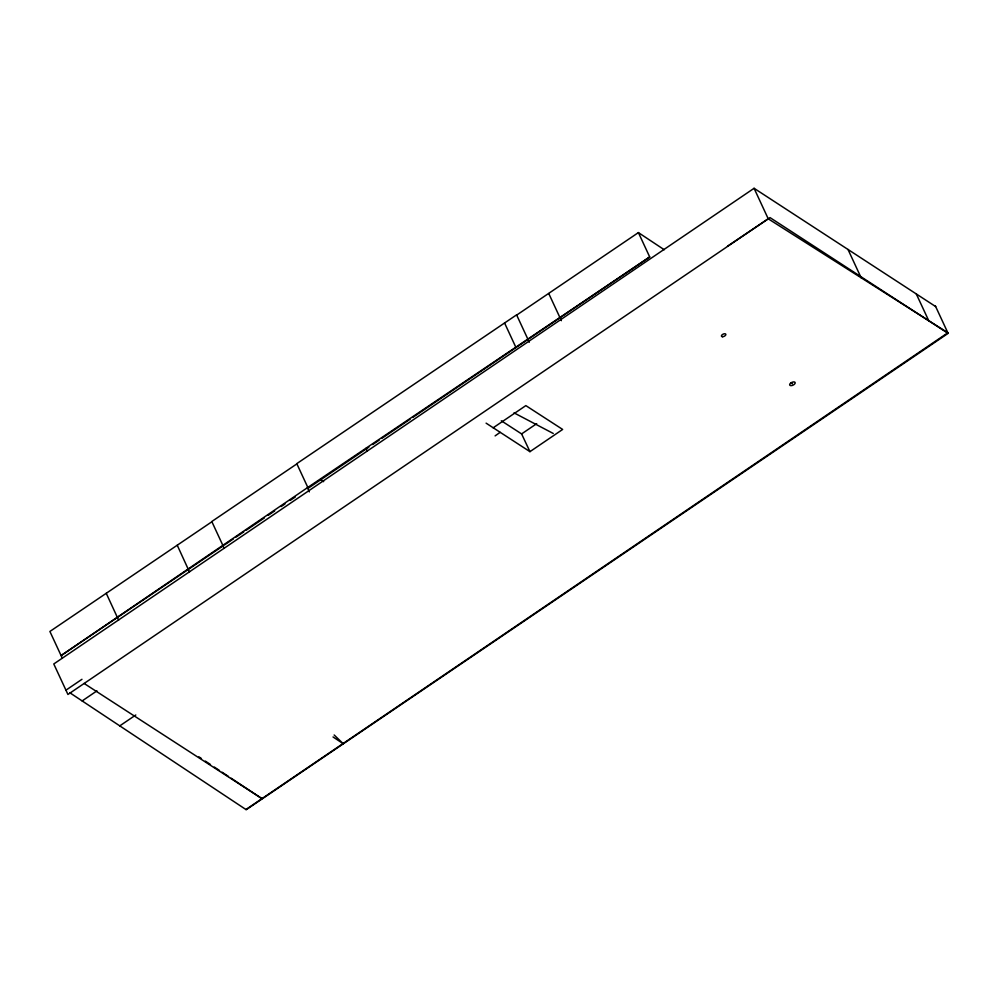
<?xml version="1.0" encoding="UTF-8"?>
<svg xmlns="http://www.w3.org/2000/svg" width="998" height="998" viewBox="0 0 998 998"><rect width="100%" height="100%" fill="white"/><g stroke="black" fill="none" stroke-linecap="round" stroke-linejoin="round"><path stroke-width="1.5" d="M495.108 435.889L500.135 432.346M516.69 315.081L638.396 232.596L664.244 249.737M638.396 232.596L649.698 256.96L307.396 487.71L61.103 655.574L223.09 545.869L211.788 521.517L296.88 463.883M245.957 809.528L947.838 332.783L935.662 306.561L754.076 188.298L53.78 663.969L67.939 694.471L770.007 217.601L948.1 333.369L246.207 809.702L69.685 692.662M65.943 690.179L81.961 679.301M947.838 332.783L768.235 218.812L727.517 246.182M82.148 700.933L96.931 690.878M493.149 427.818L525.846 405.612L562.647 429.439L529.95 451.657L486.101 423.152M501.308 420.769L521.605 433.918L536.699 423.663M119.772 725.87L135.79 714.992M529.289 342.227L516.59 314.857L296.78 463.646L308.195 488.234L368.848 447.166M211.9 521.742L49.9 631.46L62.363 658.306M224.388 544.995L233.407 538.883M235.99 537.136L243.724 531.897M246.306 530.15L264.358 517.925M268.225 515.305L274.662 510.939M281.112 506.572L284.979 503.953M290.144 500.46L295.296 496.967M372.716 444.534L379.165 440.168M381.747 438.421L410.141 419.197M412.723 417.451L649.698 256.96M514.032 412.86L553.254 433.469M84.144 683.468L261.963 798.65L231.062 778.166M223.09 545.869L223.976 548.351M333.033 736.961L343.25 743.735L334.155 734.977M198.876 756.821L201.446 758.53M205.314 761.087L210.466 764.505M214.321 767.063L219.473 770.481M222.055 772.19L228.492 776.456M320.982 479.726L323.639 481.66M308.195 488.234L307.396 487.71L309.318 491.839M791.065 382.808A2.982 1.509 -25.2 0 1 795.194 382.883A2.982 1.509 -25.2 0 1 790.977 385.64A2.982 1.509 -25.2 0 1 791.065 382.808L792.412 383.781M935.313 305.825L935.662 306.561M521.605 433.918L529.95 451.657M916.314 293.961L928.701 320.632M848.013 249.475L861.137 277.768M754.076 188.298L768.235 218.812M548.763 293.524L561.363 320.67M504.551 322.94L515.966 347.529M365.979 448.339L367.264 451.121M177.245 545.22L189.47 571.929M106.25 593.299L118.612 620.095M722.564 336.725A2.395 1.21 -25.2 0 0 725.858 334.467A2.395 1.21 -25.2 0 0 722.477 334.517A2.395 1.21 -25.2 0 0 722.564 336.725"/></g></svg>
